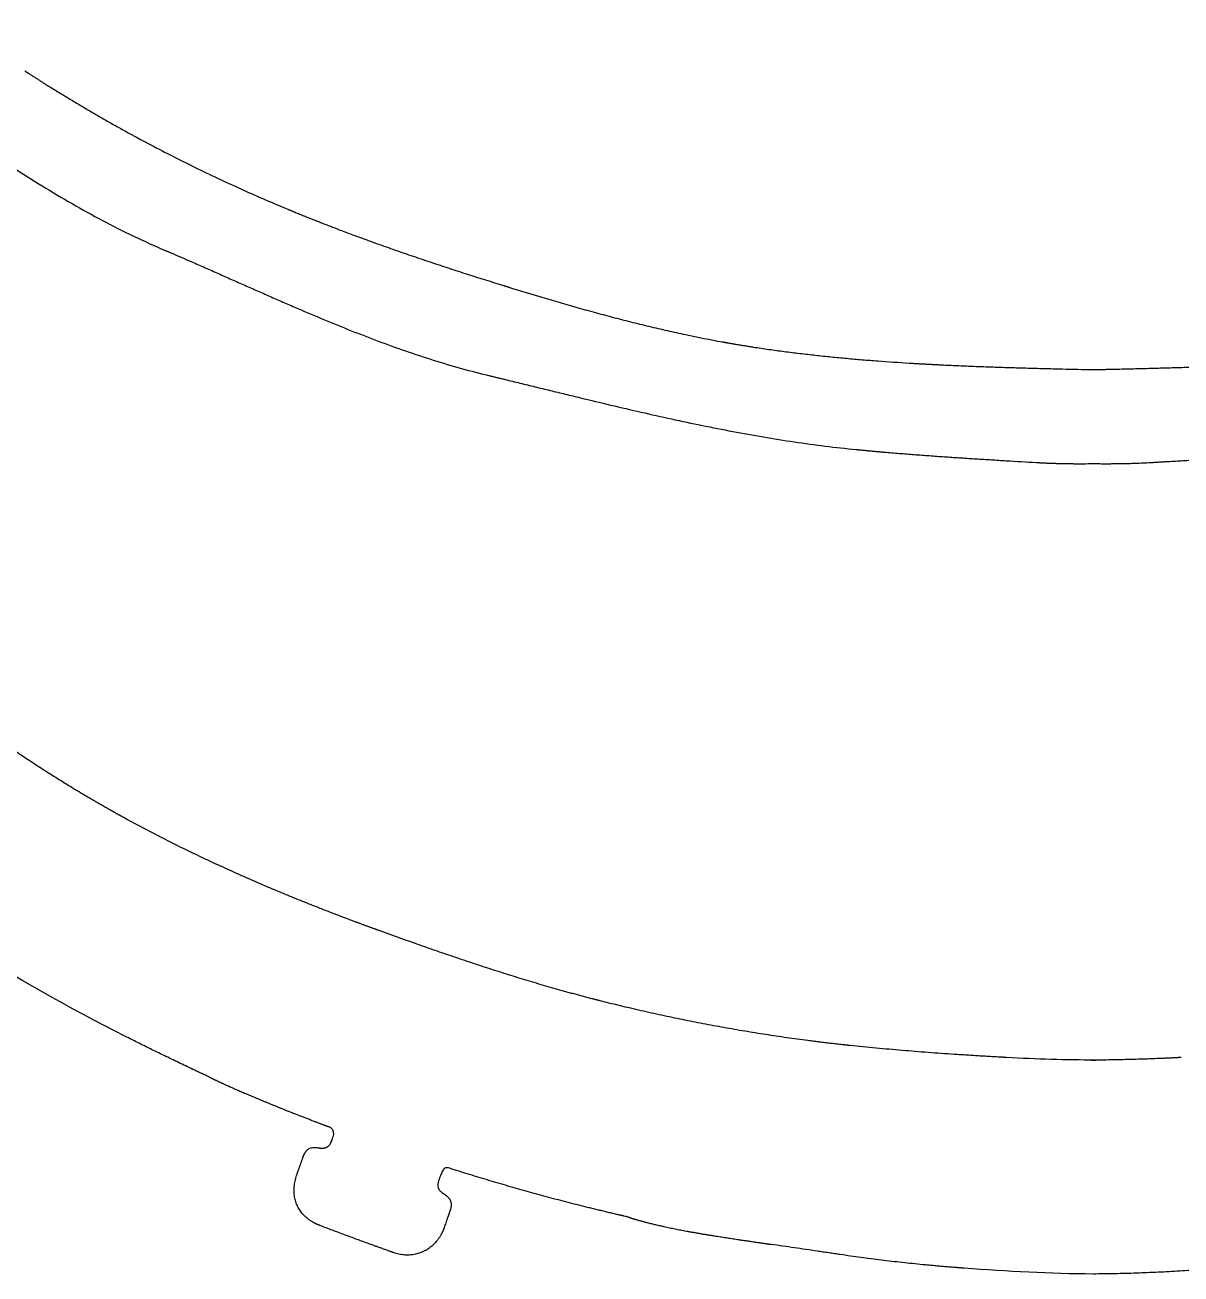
# Model space of a CAD drawing. Header units: millimetres. Extents: x -87 to 87, y -111 to 121.
# Drawn here: x -43.2 to 3.5, y -111.1 to -60.6 of the extents above; entities that cross this region are included whole.
import ezdxf

# ---------------------------------------------------------------- set-up
doc = ezdxf.new("R2010")
doc.units = ezdxf.units.MM
doc.layers.get('0').update_dxf_attribs({"linetype": 'CONTINUOUS'})

msp = doc.modelspace()

# ---------------------------------------------------------------- linework, layer by layer
msp.add_line((-0.084, -102.494), (0.084, -102.494))
for centre, radius, start, end in [((-31.037, -105.473), 0.3, -6.2138, 69.1603), ((-26.157, -107.024), 0.18, 72.3582, 147.5743)]:
    msp.add_arc(centre, radius, start, end)
for points, knots in [([(-51.613, -60.632), (-51.591, -60.649), (-51.546, -60.683), (-51.456, -60.751), (-51.298, -60.87), (-51.073, -61.04), (-50.802, -61.246), (-50.439, -61.521), (-49.983, -61.867), (-49.434, -62.283), (-48.881, -62.701), (-48.138, -63.259), (-47.2, -63.955), (-46.062, -64.78), (-44.907, -65.59), (-43.733, -66.379), (-42.541, -67.138), (-41.329, -67.863), (-40.096, -68.546), (-38.84, -69.18), (-37.987, -69.566), (-37.556, -69.749)], [0, 0, 0, 0, 0.008431, 0.01687, 0.033771, 0.067665, 0.101674, 0.135795, 0.204352, 0.273294, 0.342582, 0.412175, 0.55212, 0.692826, 0.834011, 0.975419, 1.116833, 1.258078, 1.399035, 1.539649, 1.679938, 1.679938, 1.679938, 1.679938]), ([(-43.227, -62.492), (-43.227, -62.492), (-43.225, -62.493), (-43.223, -62.494), (-43.221, -62.496), (-43.217, -62.498), (-43.213, -62.501), (-43.207, -62.505), (-43.199, -62.51), (-43.188, -62.517), (-43.174, -62.526), (-43.161, -62.535), (-43.144, -62.546), (-43.122, -62.56), (-43.095, -62.577), (-43.06, -62.6), (-43.016, -62.628), (-42.964, -62.663), (-42.911, -62.697), (-42.858, -62.73), (-42.787, -62.776), (-42.699, -62.832), (-42.593, -62.899), (-42.487, -62.967), (-42.345, -63.056), (-42.168, -63.167), (-41.954, -63.3), (-41.74, -63.431), (-41.526, -63.562), (-41.311, -63.692), (-41.023, -63.864), (-40.663, -64.077), (-40.228, -64.33), (-39.792, -64.579), (-39.353, -64.824), (-38.766, -65.147), (-38.027, -65.542), (-37.133, -66.002), (-36.233, -66.448), (-35.326, -66.881), (-34.413, -67.3), (-33.494, -67.706), (-32.877, -67.967), (-32.568, -68.095)], [0, 0, 0, 0, 0.000195, 0.000392, 0.000784, 0.001177, 0.001569, 0.002354, 0.00314, 0.00471, 0.00628, 0.00785, 0.00942, 0.012561, 0.015701, 0.018842, 0.025123, 0.031404, 0.037685, 0.043966, 0.050247, 0.062809, 0.075371, 0.087934, 0.100497, 0.125622, 0.150749, 0.175875, 0.201003, 0.22613, 0.251258, 0.301516, 0.351775, 0.402035, 0.452295, 0.502556, 0.603077, 0.703593, 0.8041, 0.904594, 1.005068, 1.105517, 1.205934, 1.205934, 1.205934, 1.205934]), ([(-32.568, -68.095), (-32.567, -68.095), (-32.566, -68.096), (-32.565, -68.096), (-32.561, -68.098), (-32.557, -68.1), (-32.551, -68.102), (-32.544, -68.105), (-32.535, -68.109), (-32.52, -68.115), (-32.501, -68.123), (-32.479, -68.132), (-32.457, -68.141), (-32.427, -68.153), (-32.39, -68.169), (-32.346, -68.187), (-32.286, -68.211), (-32.212, -68.241), (-32.123, -68.278), (-32.034, -68.314), (-31.945, -68.35), (-31.826, -68.398), (-31.677, -68.457), (-31.499, -68.528), (-31.32, -68.599), (-31.081, -68.692), (-30.783, -68.808), (-30.424, -68.945), (-30.064, -69.081), (-29.703, -69.214), (-29.342, -69.346), (-28.86, -69.52), (-28.256, -69.734), (-27.529, -69.985), (-26.8, -70.231), (-26.069, -70.472), (-25.092, -70.788), (-24.357, -71.019), (-23.867, -71.171)], [0, 0, 0, 0, 0.0001496, 0.0002998, 0.0006002, 0.0012011, 0.0018019, 0.0024028, 0.0036045, 0.0048062, 0.0072095, 0.0096129, 0.0120162, 0.0144195, 0.0192261, 0.0240326, 0.028839, 0.0384517, 0.048064, 0.0576762, 0.0672881, 0.0768997, 0.0961226, 0.1153448, 0.1345664, 0.1537878, 0.1922298, 0.2306717, 0.2691145, 0.3075587, 0.3460051, 0.3844543, 0.4613629, 0.538288, 0.6152319, 0.692196, 0.7691808, 0.9232095, 0.9232095, 0.9232095, 0.9232095]), ([(-37.556, -69.749), (-37.555, -69.75), (-37.552, -69.751), (-37.546, -69.753), (-37.537, -69.757), (-37.523, -69.763), (-37.506, -69.77), (-37.483, -69.78), (-37.455, -69.792), (-37.41, -69.811), (-37.354, -69.835), (-37.286, -69.864), (-37.219, -69.893), (-37.129, -69.931), (-37.016, -69.98), (-36.882, -70.038), (-36.747, -70.096), (-36.613, -70.154), (-36.433, -70.232), (-36.21, -70.33), (-35.941, -70.448), (-35.673, -70.566), (-35.316, -70.724), (-34.87, -70.921), (-34.335, -71.159), (-33.8, -71.396), (-33.264, -71.632), (-32.728, -71.866), (-32.013, -72.176), (-31.115, -72.557), (-30.031, -72.998), (-28.937, -73.421), (-27.832, -73.82), (-26.712, -74.19), (-25.575, -74.528), (-24.807, -74.728), (-24.421, -74.82)], [0, 0, 0, 0, 0.000459, 0.000918, 0.001835, 0.003671, 0.005506, 0.007342, 0.011012, 0.014683, 0.022023, 0.029363, 0.036701, 0.044039, 0.058713, 0.073383, 0.088051, 0.102715, 0.117377, 0.146694, 0.176001, 0.205299, 0.234589, 0.293147, 0.351679, 0.41019, 0.468686, 0.527172, 0.585653, 0.702627, 0.819674, 0.93688, 1.054356, 1.17225, 1.290746, 1.410074, 1.410074, 1.410074, 1.410074]), ([(-23.867, -71.171), (-23.866, -71.171), (-23.864, -71.172), (-23.86, -71.173), (-23.854, -71.175), (-23.844, -71.178), (-23.833, -71.182), (-23.817, -71.186), (-23.799, -71.192), (-23.768, -71.202), (-23.73, -71.213), (-23.685, -71.228), (-23.639, -71.242), (-23.578, -71.26), (-23.502, -71.284), (-23.411, -71.312), (-23.29, -71.349), (-23.138, -71.395), (-22.955, -71.451), (-22.773, -71.506), (-22.59, -71.561), (-22.347, -71.634), (-22.042, -71.724), (-21.676, -71.832), (-21.31, -71.938), (-20.821, -72.077), (-20.209, -72.248), (-19.473, -72.446), (-18.735, -72.636), (-17.995, -72.818), (-17.254, -72.991), (-16.262, -73.209), (-15.515, -73.357), (-15.016, -73.447)], [0, 0, 0, 0, 0.0002973, 0.0005952, 0.001191, 0.0023827, 0.0035744, 0.004766, 0.0071494, 0.0095328, 0.0142996, 0.0190664, 0.0238333, 0.0286003, 0.0381344, 0.0476686, 0.0572031, 0.0762723, 0.095342, 0.1144119, 0.1334819, 0.1525518, 0.1906909, 0.2288281, 0.2669623, 0.3050928, 0.381339, 0.4575619, 0.5337588, 0.6099291, 0.6860747, 0.7622003, 0.9144216, 0.9144216, 0.9144216, 0.9144216]), ([(-15.016, -73.447), (-15.015, -73.447), (-15.014, -73.448), (-15.011, -73.448), (-15.006, -73.449), (-15.002, -73.45), (-14.995, -73.451), (-14.987, -73.452), (-14.974, -73.455), (-14.958, -73.458), (-14.938, -73.461), (-14.919, -73.465), (-14.893, -73.469), (-14.861, -73.475), (-14.822, -73.482), (-14.77, -73.491), (-14.705, -73.503), (-14.627, -73.516), (-14.549, -73.529), (-14.471, -73.543), (-14.367, -73.56), (-14.237, -73.582), (-14.081, -73.607), (-13.924, -73.632), (-13.716, -73.665), (-13.455, -73.704), (-13.142, -73.75), (-12.828, -73.794), (-12.515, -73.836), (-12.201, -73.876), (-11.781, -73.927), (-11.257, -73.988), (-10.627, -74.054), (-9.996, -74.114), (-9.364, -74.169), (-8.522, -74.236), (-7.889, -74.278), (-7.468, -74.304)], [0, 0, 0, 0, 0.0002466, 0.0004937, 0.000988, 0.0014823, 0.0019766, 0.0029651, 0.0039537, 0.0059308, 0.0079079, 0.009885, 0.0118622, 0.0158165, 0.0197708, 0.0237252, 0.0316341, 0.0395432, 0.0474525, 0.0553619, 0.0632716, 0.0790916, 0.0949124, 0.1107342, 0.126557, 0.1582055, 0.1898584, 0.2215157, 0.2531776, 0.284844, 0.3165148, 0.379869, 0.443238, 0.5066189, 0.5700073, 0.633398, 0.7601605, 0.7601605, 0.7601605, 0.7601605]), ([(-7.468, -74.304), (-7.466, -74.304), (-7.463, -74.305), (-7.456, -74.305), (-7.445, -74.306), (-7.429, -74.307), (-7.409, -74.308), (-7.384, -74.309), (-7.351, -74.311), (-7.3, -74.314), (-7.235, -74.318), (-7.158, -74.323), (-7.08, -74.327), (-6.977, -74.333), (-6.848, -74.34), (-6.693, -74.349), (-6.538, -74.357), (-6.383, -74.365), (-6.176, -74.376), (-5.918, -74.388), (-5.608, -74.402), (-5.298, -74.416), (-4.884, -74.433), (-4.368, -74.453), (-3.748, -74.474), (-3.128, -74.493), (-2.507, -74.511), (-1.887, -74.527), (-1.06, -74.547), (-0.44, -74.56), (-0.027, -74.569)], [0, 0, 0, 0, 0.0004846, 0.0009698, 0.0019401, 0.0038806, 0.0058212, 0.0077617, 0.0116427, 0.0155236, 0.0232853, 0.0310468, 0.0388079, 0.0465689, 0.0620901, 0.0776103, 0.0931298, 0.1086484, 0.1241663, 0.1552, 0.1862311, 0.2172601, 0.2482871, 0.3103362, 0.3723802, 0.4344204, 0.4964579, 0.5584934, 0.6205275, 0.7445931, 0.7445931, 0.7445931, 0.7445931]), ([(-0.027, -74.569), (-0.02, -74.569), (-0.007, -74.569), (0.018, -74.568), (0.064, -74.567), (0.128, -74.566), (0.206, -74.564), (0.309, -74.562), (0.439, -74.559), (0.646, -74.555), (0.906, -74.549), (1.218, -74.542), (1.53, -74.534), (1.947, -74.524), (2.468, -74.511), (3.094, -74.493), (3.93, -74.468), (4.973, -74.43), (6.222, -74.375), (7.053, -74.33), (7.468, -74.304)], [0, 0, 0, 0, 0.0019381, 0.0038769, 0.0077552, 0.0155144, 0.0232769, 0.0310427, 0.0465839, 0.0621374, 0.0932789, 0.1244625, 0.1556837, 0.1869377, 0.2495261, 0.3121911, 0.374896, 0.5002809, 0.6253948, 0.7499584, 0.7499584, 0.7499584, 0.7499584]), ([(-24.421, -74.82), (-24.414, -74.822), (-24.402, -74.825), (-24.376, -74.831), (-24.332, -74.842), (-24.269, -74.857), (-24.193, -74.875), (-24.092, -74.9), (-23.965, -74.93), (-23.763, -74.979), (-23.509, -75.041), (-23.205, -75.114), (-22.901, -75.189), (-22.494, -75.288), (-21.986, -75.412), (-21.375, -75.56), (-20.56, -75.758), (-19.538, -76.003), (-18.309, -76.29), (-17.077, -76.566), (-15.841, -76.828), (-14.189, -77.154), (-12.116, -77.509), (-10.446, -77.719), (-9.609, -77.801)], [0, 0, 0, 0, 0.00195, 0.003901, 0.007802, 0.015606, 0.023411, 0.031219, 0.046839, 0.062467, 0.093743, 0.125046, 0.156375, 0.187728, 0.250501, 0.313355, 0.376281, 0.502308, 0.628505, 0.7548, 0.881132, 1.007452, 1.259915, 1.512128, 1.512128, 1.512128, 1.512128]), ([(-9.609, -77.801), (-9.608, -77.801), (-9.604, -77.801), (-9.598, -77.802), (-9.587, -77.803), (-9.571, -77.804), (-9.552, -77.806), (-9.527, -77.809), (-9.496, -77.812), (-9.445, -77.817), (-9.382, -77.823), (-9.306, -77.83), (-9.23, -77.837), (-9.129, -77.846), (-9.003, -77.858), (-8.851, -77.872), (-8.7, -77.885), (-8.548, -77.899), (-8.346, -77.916), (-8.093, -77.937), (-7.79, -77.962), (-7.486, -77.986), (-7.082, -78.018), (-6.576, -78.055), (-5.969, -78.098), (-5.361, -78.138), (-4.753, -78.178), (-4.146, -78.215), (-3.335, -78.265), (-2.727, -78.301), (-2.322, -78.325)], [0, 0, 0, 0, 0.0004756, 0.0009514, 0.0019029, 0.0038059, 0.0057089, 0.0076119, 0.0114178, 0.0152237, 0.0228353, 0.0304468, 0.0380582, 0.0456694, 0.0608915, 0.0761132, 0.0913344, 0.1065553, 0.1217758, 0.1522161, 0.1826556, 0.2130946, 0.2435333, 0.3044108, 0.3652895, 0.4261705, 0.4870546, 0.5479423, 0.6088339, 0.7306291, 0.7306291, 0.7306291, 0.7306291]), ([(2.322, -78.325), (2.335, -78.324), (2.36, -78.322), (2.411, -78.319), (2.5, -78.314), (2.626, -78.307), (2.778, -78.298), (2.981, -78.286), (3.234, -78.27), (3.639, -78.246), (4.146, -78.215), (4.754, -78.178), (5.361, -78.138), (6.171, -78.084), (7.183, -78.011), (8.397, -77.914), (9.205, -77.84), (9.609, -77.801)], [0, 0, 0, 0, 0.0038062, 0.0076126, 0.0152252, 0.0304502, 0.045675, 0.0608995, 0.0913478, 0.1217951, 0.1826866, 0.2435743, 0.3044584, 0.3653394, 0.4870954, 0.6088525, 0.7306278, 0.7306278, 0.7306278, 0.7306278]), ([(-2.322, -78.325), (-2.321, -78.325), (-2.319, -78.325), (-2.315, -78.325), (-2.308, -78.325), (-2.298, -78.326), (-2.287, -78.327), (-2.271, -78.328), (-2.251, -78.329), (-2.219, -78.331), (-2.18, -78.333), (-2.132, -78.335), (-2.085, -78.338), (-2.021, -78.341), (-1.942, -78.344), (-1.847, -78.348), (-1.72, -78.353), (-1.562, -78.359), (-1.372, -78.364), (-1.182, -78.368), (-0.992, -78.371), (-0.739, -78.374), (-0.422, -78.374), (-0.169, -78.372), (-0.042, -78.37)], [0, 0, 0, 0, 0.0002975, 0.000595, 0.00119, 0.00238, 0.00357, 0.0047599, 0.0071397, 0.0095193, 0.0142781, 0.0190364, 0.0237942, 0.0285515, 0.0380648, 0.0475763, 0.0570861, 0.0761015, 0.0951119, 0.1141182, 0.1331211, 0.1521212, 0.1901156, 0.2281054, 0.2281054, 0.2281054, 0.2281054]), ([(-0.042, -78.37), (-0.04, -78.37), (-0.036, -78.37), (-0.028, -78.37), (-0.018, -78.37), (-0.006, -78.37), (0.009, -78.37), (0.029, -78.371), (0.061, -78.371), (0.101, -78.372), (0.15, -78.372), (0.198, -78.372), (0.263, -78.373), (0.344, -78.373), (0.442, -78.374), (0.574, -78.374), (0.74, -78.373), (0.94, -78.371), (1.14, -78.368), (1.34, -78.364), (1.606, -78.357), (1.933, -78.345), (2.194, -78.332), (2.322, -78.325)], [0, 0, 0, 0, 0.0005936, 0.0011876, 0.0023767, 0.0035671, 0.0047588, 0.0071462, 0.0095387, 0.0143389, 0.0191583, 0.0239962, 0.0288515, 0.0386109, 0.0484293, 0.0582994, 0.0781656, 0.0981513, 0.1181985, 0.1382493, 0.1582456, 0.1978437, 0.2365325, 0.2365325, 0.2365325, 0.2365325]), ([(-39.309, -92.644), (-39.309, -92.644), (-39.309, -92.643), (-39.31, -92.643), (-39.311, -92.642), (-39.313, -92.641), (-39.316, -92.64), (-39.319, -92.638), (-39.323, -92.636), (-39.329, -92.632), (-39.337, -92.628), (-39.347, -92.623), (-39.357, -92.617), (-39.369, -92.61), (-39.385, -92.601), (-39.404, -92.591), (-39.43, -92.577), (-39.462, -92.559), (-39.5, -92.538), (-39.538, -92.517), (-39.576, -92.495), (-39.627, -92.467), (-39.691, -92.431), (-39.767, -92.389), (-39.843, -92.346), (-39.944, -92.289), (-40.069, -92.217), (-40.22, -92.13), (-40.37, -92.044), (-40.519, -91.957), (-40.668, -91.869), (-40.866, -91.753), (-41.112, -91.606), (-41.405, -91.428), (-41.696, -91.25), (-41.985, -91.07), (-42.368, -90.828), (-42.841, -90.523), (-43.403, -90.152), (-43.958, -89.775), (-44.507, -89.393), (-45.049, -89.006), (-45.585, -88.614), (-46.293, -88.085), (-47.164, -87.411), (-48.193, -86.581), (-49.205, -85.73), (-50.204, -84.859), (-51.193, -83.968), (-51.845, -83.362), (-52.169, -83.056)], [0, 0, 0, 0, 0.000068, 0.000137, 0.000274, 0.000548, 0.000822, 0.001096, 0.001643, 0.002191, 0.003287, 0.004382, 0.005477, 0.006572, 0.008762, 0.010952, 0.01314, 0.017516, 0.02189, 0.026262, 0.030631, 0.034999, 0.043727, 0.052448, 0.06116, 0.069864, 0.087248, 0.1046, 0.121922, 0.139213, 0.156474, 0.173706, 0.208086, 0.242356, 0.276521, 0.310587, 0.344558, 0.412233, 0.479585, 0.546649, 0.613463, 0.680062, 0.746481, 0.812755, 0.945003, 1.077072, 1.209217, 1.341685, 1.474712, 1.608526, 1.608526, 1.608526, 1.608526]), ([(-39.185, -101.525), (-39.185, -101.524), (-48.177, -96.974), (-56.034, -90.955), (-62.748, -83.437)], [0.137440758, 0.137440758, 0.137440758, 0.137440758, 0.137440768, 0.142180095, 0.142180095, 0.142180095, 0.142180095]), ([(-28.942, -97.242), (-28.943, -97.242), (-28.944, -97.241), (-28.947, -97.24), (-28.951, -97.239), (-28.957, -97.237), (-28.964, -97.234), (-28.973, -97.231), (-28.985, -97.227), (-29.003, -97.22), (-29.027, -97.211), (-29.055, -97.201), (-29.083, -97.191), (-29.121, -97.177), (-29.167, -97.16), (-29.223, -97.14), (-29.298, -97.112), (-29.392, -97.078), (-29.504, -97.037), (-29.616, -96.995), (-29.728, -96.954), (-29.877, -96.898), (-30.064, -96.828), (-30.287, -96.744), (-30.51, -96.659), (-30.807, -96.546), (-31.177, -96.402), (-31.62, -96.228), (-32.061, -96.051), (-32.501, -95.872), (-32.939, -95.691), (-33.522, -95.446), (-34.245, -95.134), (-35.108, -94.748), (-35.963, -94.352), (-36.812, -93.944), (-37.932, -93.384), (-38.761, -92.945), (-39.309, -92.644)], [0, 0, 0, 0, 0.000187, 0.000374, 0.000748, 0.001495, 0.002243, 0.002991, 0.004486, 0.005982, 0.008972, 0.011963, 0.014953, 0.017943, 0.023923, 0.029902, 0.03588, 0.047834, 0.059786, 0.071734, 0.083679, 0.095621, 0.119497, 0.14336, 0.167211, 0.191051, 0.238692, 0.286285, 0.333829, 0.381323, 0.428769, 0.476167, 0.570818, 0.665283, 0.759569, 0.853686, 0.947647, 1.135157, 1.135157, 1.135157, 1.135157]), ([(-19.969, -100.095), (-19.97, -100.094), (-19.971, -100.094), (-19.973, -100.094), (-19.976, -100.093), (-19.981, -100.092), (-19.987, -100.09), (-19.995, -100.088), (-20.005, -100.085), (-20.021, -100.081), (-20.041, -100.076), (-20.065, -100.07), (-20.089, -100.064), (-20.121, -100.056), (-20.161, -100.046), (-20.209, -100.033), (-20.273, -100.017), (-20.353, -99.996), (-20.448, -99.971), (-20.544, -99.946), (-20.639, -99.921), (-20.766, -99.887), (-20.925, -99.845), (-21.116, -99.793), (-21.306, -99.741), (-21.559, -99.67), (-21.875, -99.581), (-22.253, -99.471), (-22.63, -99.36), (-23.007, -99.247), (-23.382, -99.132), (-23.882, -98.976), (-24.505, -98.777), (-25.25, -98.533), (-25.992, -98.283), (-26.732, -98.028), (-27.716, -97.683), (-28.452, -97.419), (-28.942, -97.242)], [0, 0, 0, 0, 0.0001545, 0.000309, 0.0006182, 0.0012366, 0.0018549, 0.0024732, 0.0037098, 0.0049464, 0.0074194, 0.0098922, 0.0123648, 0.0148373, 0.0197818, 0.0247255, 0.0296686, 0.0395527, 0.0494341, 0.059313, 0.0691893, 0.0790631, 0.0988034, 0.1185341, 0.1382556, 0.1579683, 0.1973683, 0.2367366, 0.2760754, 0.315387, 0.3546733, 0.3939362, 0.4723987, 0.5507875, 0.6291138, 0.7073872, 0.7856158, 0.9419659, 0.9419659, 0.9419659, 0.9419659]), ([(-9.852, -101.904), (-9.853, -101.904), (-9.854, -101.904), (-9.856, -101.904), (-9.86, -101.904), (-9.866, -101.903), (-9.873, -101.902), (-9.882, -101.901), (-9.893, -101.9), (-9.911, -101.898), (-9.933, -101.896), (-9.96, -101.893), (-9.987, -101.89), (-10.022, -101.886), (-10.067, -101.882), (-10.121, -101.876), (-10.192, -101.868), (-10.282, -101.858), (-10.389, -101.846), (-10.496, -101.834), (-10.603, -101.822), (-10.746, -101.805), (-10.924, -101.784), (-11.138, -101.758), (-11.351, -101.731), (-11.636, -101.694), (-11.991, -101.647), (-12.417, -101.588), (-12.842, -101.526), (-13.266, -101.462), (-13.69, -101.395), (-14.254, -101.302), (-14.957, -101.18), (-15.799, -101.024), (-16.638, -100.858), (-17.475, -100.682), (-18.587, -100.434), (-19.417, -100.234), (-19.969, -100.095)], [0, 0, 0, 0, 0.000168, 0.000337, 0.000674, 0.001349, 0.002024, 0.002698, 0.004047, 0.005396, 0.008094, 0.010792, 0.01349, 0.016188, 0.021582, 0.026976, 0.03237, 0.043155, 0.053938, 0.064718, 0.075496, 0.086272, 0.107817, 0.129353, 0.150881, 0.1724, 0.215414, 0.258397, 0.301351, 0.344277, 0.387177, 0.430053, 0.515737, 0.601343, 0.686884, 0.772371, 0.857816, 1.028624, 1.028624, 1.028624, 1.028624]), ([(-35.708, -103.212), (-35.72, -103.206), (-35.744, -103.195), (-35.793, -103.172), (-35.877, -103.132), (-35.999, -103.074), (-36.144, -103.005), (-36.338, -102.913), (-36.581, -102.797), (-36.871, -102.659), (-37.162, -102.52), (-37.549, -102.333), (-38.032, -102.099), (-38.61, -101.814), (-38.994, -101.622), (-39.185, -101.525)], [0, 0, 0, 0, 0.0040264, 0.008053, 0.016106, 0.0322118, 0.048317, 0.0644217, 0.0966302, 0.1288377, 0.161045, 0.1932526, 0.2576718, 0.3221022, 0.3865516, 0.3865516, 0.3865516, 0.3865516]), ([(-3.531, -102.388), (-3.534, -102.388), (-3.54, -102.387), (-3.551, -102.387), (-3.57, -102.386), (-3.597, -102.384), (-3.63, -102.383), (-3.674, -102.38), (-3.729, -102.377), (-3.818, -102.372), (-3.928, -102.366), (-4.06, -102.359), (-4.192, -102.351), (-4.368, -102.341), (-4.588, -102.328), (-4.852, -102.312), (-5.115, -102.295), (-5.379, -102.278), (-5.731, -102.255), (-6.17, -102.225), (-6.697, -102.187), (-7.223, -102.146), (-7.925, -102.089), (-8.802, -102.011), (-9.502, -101.941), (-9.852, -101.904)], [0, 0, 0, 0, 0.0008269, 0.0016538, 0.0033078, 0.0066155, 0.0099232, 0.0132308, 0.0198456, 0.0264601, 0.0396879, 0.0529143, 0.0661393, 0.0793628, 0.1058059, 0.1322439, 0.158677, 0.1851056, 0.21153, 0.2643673, 0.3171917, 0.3700059, 0.422813, 0.5284179, 0.634034, 0.634034, 0.634034, 0.634034]), ([(3.531, -102.388), (3.53, -102.388), (3.527, -102.388), (3.52, -102.388), (3.509, -102.389), (3.494, -102.39), (3.475, -102.391), (3.45, -102.392), (3.418, -102.394), (3.368, -102.397), (3.305, -102.4), (3.23, -102.404), (3.155, -102.407), (3.054, -102.412), (2.929, -102.418), (2.778, -102.425), (2.577, -102.433), (2.326, -102.443), (2.025, -102.454), (1.723, -102.464), (1.422, -102.472), (1.021, -102.481), (0.519, -102.49), (0.117, -102.493), (-0.084, -102.494)], [0, 0, 0, 0, 0.0004715, 0.000943, 0.0018861, 0.0037722, 0.0056583, 0.0075444, 0.0113165, 0.0150885, 0.0226323, 0.0301756, 0.0377186, 0.0452612, 0.0603453, 0.0754278, 0.0905088, 0.120666, 0.1508169, 0.1809614, 0.2110994, 0.241231, 0.3014745, 0.3616924, 0.3616924, 0.3616924, 0.3616924]), ([(-31.367, -106.04), (-31.367, -106.04), (-31.366, -106.04), (-31.366, -106.04), (-31.366, -106.04), (-31.365, -106.04), (-31.364, -106.04), (-31.363, -106.04), (-31.362, -106.041), (-31.36, -106.041), (-31.358, -106.041), (-31.355, -106.042), (-31.352, -106.042), (-31.348, -106.043), (-31.343, -106.044), (-31.337, -106.045), (-31.329, -106.046), (-31.32, -106.047), (-31.308, -106.049), (-31.297, -106.05), (-31.286, -106.052), (-31.272, -106.053), (-31.254, -106.055), (-31.234, -106.056), (-31.214, -106.056), (-31.188, -106.056), (-31.158, -106.055), (-31.123, -106.05), (-31.09, -106.043), (-31.059, -106.033), (-31.03, -106.021), (-31.002, -106.006), (-30.976, -105.989), (-30.944, -105.961), (-30.906, -105.919), (-30.866, -105.858), (-30.831, -105.787), (-30.798, -105.704), (-30.767, -105.609), (-30.749, -105.542), (-30.739, -105.506)], [0, 0, 0, 0, 0.0000191, 0.00003828, 0.00007661, 0.00015323, 0.00022978, 0.00030625, 0.00045895, 0.00061135, 0.00091524, 0.00121792, 0.00151939, 0.00181965, 0.00241658, 0.00300874, 0.00359618, 0.00475702, 0.00589938, 0.00702359, 0.00812997, 0.00921882, 0.01134532, 0.01340595, 0.01540372, 0.01734184, 0.02105238, 0.02456796, 0.02792215, 0.03115203, 0.03429768, 0.03740115, 0.04050503, 0.04365088, 0.05021529, 0.05736917, 0.06531441, 0.0741965, 0.08412017, 0.09516321, 0.09516321, 0.09516321, 0.09516321]), ([(-31.986, -106.439), (-31.986, -106.438), (-31.986, -106.438), (-31.986, -106.438), (-31.986, -106.437), (-31.986, -106.436), (-31.985, -106.435), (-31.985, -106.433), (-31.984, -106.431), (-31.983, -106.428), (-31.982, -106.424), (-31.98, -106.42), (-31.978, -106.415), (-31.976, -106.409), (-31.974, -106.402), (-31.97, -106.393), (-31.966, -106.381), (-31.96, -106.366), (-31.953, -106.349), (-31.946, -106.332), (-31.939, -106.316), (-31.929, -106.294), (-31.916, -106.269), (-31.9, -106.24), (-31.882, -106.212), (-31.858, -106.178), (-31.824, -106.139), (-31.778, -106.099), (-31.727, -106.067), (-31.679, -106.048), (-31.615, -106.031), (-31.542, -106.023), (-31.451, -106.026), (-31.396, -106.034), (-31.367, -106.04)], [0, 0, 0, 0, 0.00003097, 0.00006201, 0.00012405, 0.00024806, 0.00037195, 0.00049572, 0.00074292, 0.00098966, 0.00148175, 0.00197199, 0.00246039, 0.00294694, 0.00391453, 0.00487478, 0.0058277, 0.00771169, 0.00956679, 0.01139333, 0.01319175, 0.01496254, 0.01842351, 0.02178234, 0.02504679, 0.0282266, 0.0343792, 0.04036765, 0.04635457, 0.05253148, 0.05575737, 0.06625821, 0.07419688, 0.08307096, 0.08307096, 0.08307096, 0.08307096]), ([(-32.223, -107.1), (-32.222, -107.098), (-32.221, -107.094), (-32.217, -107.084), (-32.211, -107.068), (-32.203, -107.045), (-32.193, -107.018), (-32.18, -106.981), (-32.163, -106.935), (-32.136, -106.862), (-32.103, -106.77), (-32.063, -106.66), (-32.024, -106.549), (-31.999, -106.476), (-31.986, -106.439)], [0, 0, 0, 0, 0.00073224, 0.00146454, 0.00292914, 0.00585841, 0.00878775, 0.01171714, 0.01757603, 0.02343497, 0.0351524, 0.04686831, 0.05858203, 0.07029382, 0.07029382, 0.07029382, 0.07029382]), ([(-26.366, -107.037), (-26.366, -107.038), (-26.367, -107.038), (-26.367, -107.04), (-26.368, -107.041), (-26.369, -107.043), (-26.37, -107.045), (-26.371, -107.048), (-26.373, -107.053), (-26.376, -107.059), (-26.379, -107.066), (-26.382, -107.074), (-26.386, -107.083), (-26.391, -107.095), (-26.397, -107.109), (-26.405, -107.127), (-26.414, -107.149), (-26.425, -107.176), (-26.439, -107.209), (-26.454, -107.25), (-26.472, -107.297), (-26.487, -107.342), (-26.499, -107.385), (-26.513, -107.438), (-26.524, -107.5), (-26.528, -107.57), (-26.521, -107.625), (-26.51, -107.665), (-26.499, -107.694), (-26.485, -107.721), (-26.461, -107.758), (-26.423, -107.802), (-26.364, -107.85), (-26.319, -107.88), (-26.295, -107.894)], [0, 0, 0, 0, 0.00010015, 0.00020033, 0.00040045, 0.00060025, 0.00079972, 0.00119771, 0.00159442, 0.002384, 0.00316847, 0.00394785, 0.00472215, 0.0062556, 0.00776892, 0.00926225, 0.01218944, 0.01503821, 0.01780963, 0.02312495, 0.02814519, 0.03288124, 0.03734553, 0.04155241, 0.04926107, 0.05618213, 0.0625544, 0.06563323, 0.06869613, 0.0717889, 0.0749572, 0.08168574, 0.08919767, 0.09773791, 0.09773791, 0.09773791, 0.09773791]), ([(-26.309, -106.928), (-26.315, -106.938), (-26.336, -106.973), (-26.354, -107.01), (-26.366, -107.037)], [0.07040207, 0.07040207, 0.07040207, 0.07040207, 0.07396953, 0.08279706, 0.08279706, 0.08279706, 0.08279706]), ([(-19.001, -108.8), (-19.002, -108.8), (-19.003, -108.8), (-19.005, -108.799), (-19.008, -108.799), (-19.014, -108.797), (-19.02, -108.796), (-19.028, -108.794), (-19.038, -108.792), (-19.055, -108.788), (-19.075, -108.783), (-19.1, -108.778), (-19.124, -108.772), (-19.157, -108.765), (-19.198, -108.755), (-19.248, -108.744), (-19.313, -108.729), (-19.395, -108.71), (-19.494, -108.687), (-19.592, -108.663), (-19.69, -108.64), (-19.822, -108.609), (-19.985, -108.57), (-20.182, -108.522), (-20.378, -108.474), (-20.64, -108.409), (-20.966, -108.327), (-21.357, -108.227), (-21.748, -108.124), (-22.138, -108.02), (-22.528, -107.914), (-23.047, -107.77), (-23.694, -107.586), (-24.469, -107.358), (-25.242, -107.123), (-25.786, -106.953), (-26.072, -106.862), (-26.102, -106.853)], [0, 0, 0, 0, 0.0001573, 0.0003153, 0.0006313, 0.0012632, 0.0018952, 0.0025271, 0.003791, 0.0050549, 0.0075826, 0.0101103, 0.0126379, 0.0151655, 0.0202206, 0.0252754, 0.0303301, 0.040439, 0.0505472, 0.0606547, 0.0707617, 0.080868, 0.1010789, 0.1212875, 0.1414941, 0.1616987, 0.2021027, 0.2425006, 0.2828934, 0.3232821, 0.3636677, 0.404051, 0.4848142, 0.5655785, 0.6463496, 0.7271329, 0.7365294, 0.7365294, 0.7365294, 0.7365294]), ([(-31.285, -109.187), (-31.285, -109.187), (-31.285, -109.187), (-31.286, -109.186), (-31.286, -109.186), (-31.287, -109.186), (-31.288, -109.186), (-31.289, -109.185), (-31.29, -109.185), (-31.293, -109.184), (-31.296, -109.183), (-31.299, -109.181), (-31.303, -109.18), (-31.308, -109.178), (-31.313, -109.176), (-31.321, -109.173), (-31.328, -109.17), (-31.335, -109.167), (-31.344, -109.163), (-31.355, -109.158), (-31.369, -109.153), (-31.383, -109.147), (-31.401, -109.139), (-31.424, -109.128), (-31.45, -109.116), (-31.476, -109.103), (-31.502, -109.09), (-31.528, -109.077), (-31.561, -109.058), (-31.602, -109.035), (-31.65, -109.006), (-31.696, -108.976), (-31.74, -108.944), (-31.798, -108.901), (-31.865, -108.845), (-31.941, -108.774), (-32.01, -108.698), (-32.073, -108.619), (-32.148, -108.51), (-32.227, -108.363), (-32.295, -108.175), (-32.336, -107.976), (-32.35, -107.767), (-32.336, -107.55), (-32.295, -107.325), (-32.25, -107.176), (-32.223, -107.1)], [0, 0, 0, 0, 0.0000237, 0.0000477, 0.0000956, 0.0001914, 0.0002872, 0.0003829, 0.0005744, 0.0007657, 0.0011481, 0.0015301, 0.0019118, 0.0022931, 0.0030546, 0.0038146, 0.0045732, 0.0053303, 0.006086, 0.0075931, 0.0090945, 0.0105903, 0.0120805, 0.0150444, 0.0179865, 0.0209073, 0.0238072, 0.0266867, 0.0295462, 0.0352066, 0.0407924, 0.0463071, 0.0517546, 0.0571387, 0.0677313, 0.0781191, 0.0883361, 0.0984176, 0.1083997, 0.1281998, 0.1480444, 0.168223, 0.1890088, 0.2106524, 0.2333779, 0.2573832, 0.2573832, 0.2573832, 0.2573832]), ([(-26.295, -107.894), (-26.295, -107.894), (-26.295, -107.894), (-26.295, -107.895), (-26.294, -107.895), (-26.294, -107.895), (-26.293, -107.896), (-26.292, -107.896), (-26.29, -107.897), (-26.288, -107.898), (-26.286, -107.9), (-26.283, -107.902), (-26.28, -107.903), (-26.276, -107.906), (-26.271, -107.909), (-26.266, -107.912), (-26.258, -107.917), (-26.249, -107.923), (-26.238, -107.931), (-26.227, -107.938), (-26.217, -107.945), (-26.203, -107.955), (-26.187, -107.968), (-26.169, -107.983), (-26.151, -107.998), (-26.13, -108.018), (-26.105, -108.043), (-26.079, -108.074), (-26.056, -108.106), (-26.037, -108.138), (-26.022, -108.171), (-26.005, -108.215), (-25.991, -108.272), (-25.986, -108.343), (-25.991, -108.415), (-26.004, -108.49), (-26.025, -108.566), (-26.051, -108.645), (-26.072, -108.698), (-26.082, -108.725)], [0, 0, 0, 0, 0.00002201, 0.00004412, 0.00008831, 0.00017663, 0.00026485, 0.00035299, 0.000529, 0.00070465, 0.00105487, 0.00140368, 0.00175108, 0.00209706, 0.00278484, 0.00346707, 0.00414379, 0.00548095, 0.00679673, 0.00809157, 0.00936591, 0.01062018, 0.01307025, 0.01544552, 0.01774973, 0.01998678, 0.02427469, 0.02834283, 0.03222547, 0.03595768, 0.03957468, 0.04311097, 0.05006437, 0.05705445, 0.06425451, 0.07177829, 0.07968815, 0.08800734, 0.09673167, 0.09673167, 0.09673167, 0.09673167]), ([(-26.082, -108.725), (-26.083, -108.726), (-26.083, -108.727), (-26.084, -108.729), (-26.085, -108.732), (-26.087, -108.737), (-26.09, -108.743), (-26.093, -108.752), (-26.097, -108.762), (-26.103, -108.778), (-26.111, -108.799), (-26.12, -108.823), (-26.129, -108.848), (-26.141, -108.881), (-26.155, -108.923), (-26.173, -108.973), (-26.195, -109.039), (-26.223, -109.123), (-26.257, -109.223), (-26.281, -109.289), (-26.293, -109.322)], [0, 0, 0, 0, 0.00016455, 0.00032915, 0.00065834, 0.00131673, 0.00197512, 0.00263351, 0.00395033, 0.0052672, 0.00790117, 0.01053552, 0.01317034, 0.01580566, 0.02107781, 0.02635181, 0.03162716, 0.04217926, 0.05272862, 0.06327224, 0.06327224, 0.06327224, 0.06327224]), ([(-18.731, -108.877), (-18.732, -108.876), (-18.736, -108.875), (-18.744, -108.873), (-18.753, -108.87), (-18.764, -108.867), (-18.779, -108.863), (-18.798, -108.857), (-18.828, -108.848), (-18.865, -108.837), (-18.925, -108.819), (-18.971, -108.807), (-19.001, -108.8)], [0, 0, 0, 0, 0.00058619, 0.00117243, 0.00234502, 0.00351774, 0.00469056, 0.00703643, 0.00938236, 0.01407336, 0.01876159, 0.02812733, 0.02812733, 0.02812733, 0.02812733]), ([(-28.317, -110.28), (-28.322, -110.278), (-28.332, -110.274), (-28.353, -110.267), (-28.379, -110.258), (-28.41, -110.247), (-28.451, -110.232), (-28.503, -110.213), (-28.586, -110.184), (-28.689, -110.147), (-28.813, -110.102), (-28.937, -110.058), (-29.102, -109.998), (-29.309, -109.923), (-29.556, -109.833), (-29.886, -109.712), (-30.298, -109.559), (-30.792, -109.374), (-31.121, -109.249), (-31.285, -109.187)], [0, 0, 0, 0, 0.0016471, 0.0032944, 0.0065891, 0.0098837, 0.0131784, 0.0197679, 0.0263575, 0.0395369, 0.0527166, 0.0658967, 0.079077, 0.1054383, 0.1318003, 0.1581627, 0.210888, 0.2636123, 0.3163339, 0.3163339, 0.3163339, 0.3163339]), ([(-26.293, -109.322), (-26.293, -109.322), (-26.293, -109.322), (-26.294, -109.322), (-26.294, -109.322), (-26.294, -109.323), (-26.294, -109.324), (-26.295, -109.325), (-26.295, -109.326), (-26.296, -109.329), (-26.297, -109.331), (-26.298, -109.335), (-26.3, -109.338), (-26.301, -109.342), (-26.304, -109.348), (-26.306, -109.354), (-26.309, -109.361), (-26.311, -109.367), (-26.315, -109.376), (-26.319, -109.387), (-26.325, -109.4), (-26.331, -109.413), (-26.338, -109.429), (-26.348, -109.45), (-26.36, -109.475), (-26.372, -109.5), (-26.384, -109.524), (-26.397, -109.548), (-26.415, -109.58), (-26.437, -109.619), (-26.466, -109.664), (-26.496, -109.708), (-26.526, -109.751), (-26.569, -109.806), (-26.625, -109.872), (-26.696, -109.946), (-26.771, -110.015), (-26.85, -110.078), (-26.96, -110.154), (-27.105, -110.236), (-27.291, -110.31), (-27.486, -110.358), (-27.689, -110.381), (-27.897, -110.377), (-28.108, -110.344), (-28.247, -110.304), (-28.317, -110.28)], [0, 0, 0, 0, 0.0000219, 0.0000441, 0.0000884, 0.0001769, 0.0002654, 0.0003539, 0.0005309, 0.0007078, 0.0010615, 0.001415, 0.0017682, 0.0021212, 0.0028266, 0.0035311, 0.0042347, 0.0049375, 0.0056394, 0.0070406, 0.0084386, 0.0098331, 0.0112244, 0.0139973, 0.0167575, 0.0195054, 0.0222412, 0.0249653, 0.027678, 0.0330702, 0.0384204, 0.0437309, 0.0490042, 0.0542425, 0.064622, 0.0748886, 0.0850599, 0.0951532, 0.1051856, 0.1251253, 0.1450276, 0.1650351, 0.1852988, 0.2059806, 0.2272552, 0.2493105, 0.2493105, 0.2493105, 0.2493105]), ([(-10.256, -110.357), (-10.275, -110.354), (-10.314, -110.348), (-10.391, -110.337), (-10.526, -110.317), (-10.719, -110.288), (-10.951, -110.254), (-11.259, -110.208), (-11.645, -110.151), (-12.262, -110.06), (-12.725, -109.992), (-13.034, -109.947)], [0, 0, 0, 0, 0.0058498, 0.0116998, 0.0233996, 0.0467991, 0.0701984, 0.0935975, 0.1403952, 0.1871926, 0.2807881, 0.2807881, 0.2807881, 0.2807881]), ([(-5.234, -110.91), (-5.235, -110.91), (-5.237, -110.909), (-5.241, -110.909), (-5.249, -110.908), (-5.26, -110.908), (-5.273, -110.907), (-5.291, -110.905), (-5.312, -110.904), (-5.347, -110.901), (-5.391, -110.898), (-5.444, -110.894), (-5.496, -110.89), (-5.566, -110.884), (-5.654, -110.877), (-5.759, -110.869), (-5.899, -110.857), (-6.074, -110.843), (-6.284, -110.824), (-6.494, -110.806), (-6.703, -110.786), (-6.983, -110.759), (-7.332, -110.725), (-7.751, -110.68), (-8.169, -110.633), (-8.726, -110.567), (-9.422, -110.477), (-9.978, -110.398), (-10.256, -110.357)], [0, 0, 0, 0, 0.0003291, 0.0006586, 0.0013175, 0.0026353, 0.003953, 0.0052708, 0.0079062, 0.0105416, 0.0158121, 0.0210823, 0.0263523, 0.0316219, 0.0421603, 0.0526975, 0.0632337, 0.0843031, 0.1053687, 0.126431, 0.1474902, 0.1685467, 0.2106532, 0.2527536, 0.2948509, 0.3369483, 0.4211564, 0.5054054, 0.5054054, 0.5054054, 0.5054054]), ([(5.234, -110.91), (5.232, -110.91), (5.227, -110.91), (5.218, -110.911), (5.202, -110.912), (5.18, -110.914), (5.152, -110.916), (5.116, -110.918), (5.071, -110.922), (4.998, -110.927), (4.908, -110.933), (4.799, -110.941), (4.69, -110.949), (4.544, -110.959), (4.362, -110.971), (4.144, -110.986), (3.851, -111.005), (3.485, -111.027), (3.046, -111.052), (2.606, -111.074), (2.166, -111.094), (1.58, -111.116), (0.85, -111.136), (0.267, -111.143), (-0.024, -111.144)], [0, 0, 0, 0, 0.0006796, 0.0013595, 0.0027194, 0.0054397, 0.0081607, 0.0108825, 0.0163282, 0.0217768, 0.0326822, 0.0435982, 0.0545242, 0.0654597, 0.0873572, 0.1092862, 0.1312427, 0.1752208, 0.219258, 0.2633211, 0.3073772, 0.3513939, 0.4391809, 0.5264331, 0.5264331, 0.5264331, 0.5264331])]:
    msp.add_open_spline(points, degree=3, knots=knots)
for points, degree in [([(0.084, -102.494), (-1.12, -102.49), (-2.326, -102.453), (-3.531, -102.388)], 3), ([(-35.708, -103.212), (-35.521, -103.301), (-35.146, -103.476), (-34.58, -103.73), (-33.819, -104.055), (-32.86, -104.445), (-32.09, -104.748), (-31.511, -104.972), (-31.124, -105.12), (-30.931, -105.193)], 5), ([(-30.739, -105.506), (-30.739, -105.506), (-30.739, -105.506), (-30.739, -105.506)], 3), ([(-18.731, -108.877), (-18.507, -108.943), (-18.06, -109.068), (-17.384, -109.233), (-16.475, -109.416), (-15.33, -109.606), (-14.412, -109.744), (-13.723, -109.846), (-13.264, -109.913), (-13.034, -109.947)], 5), ([(-0.024, -111.144), (-1.762, -111.14), (-3.498, -111.038), (-5.234, -110.91)], 3)]:
    msp.add_open_spline(points, degree=degree)

doc.saveas('drawing.dxf')
